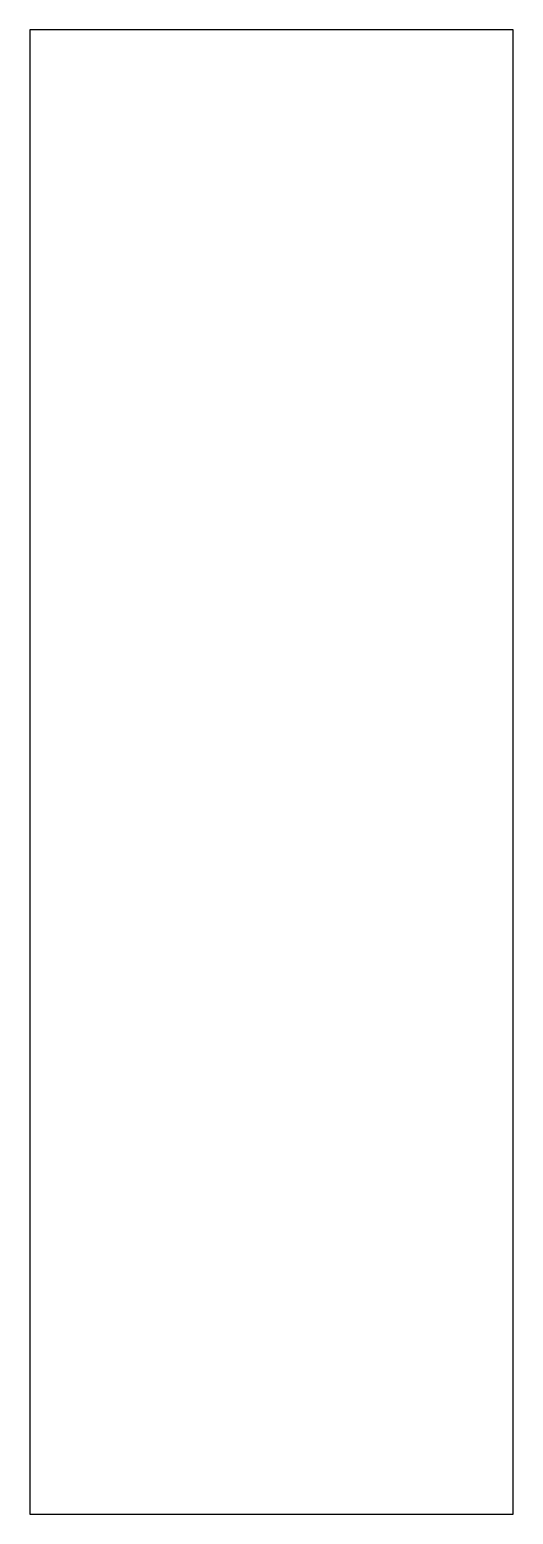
# Model space of a CAD drawing. Header units: millimetres. Extents: x 38.2 to 64.5, y 139.2 to 220.
import ezdxf

# ---------------------------------------------------------------- set-up
doc = ezdxf.new("R2010")
doc.units = ezdxf.units.MM
doc.layers.add('CUT', color=7, linetype='Continuous')

msp = doc.modelspace()

# ---------------------------------------------------------------- linework, layer by layer
at = {"layer": 'CUT'}
for p, q in [((64.55, 220, -2), (38.25, 220, -2)), ((38.25, 220, -2), (38.25, 139.2, -2)), ((64.55, 139.2, -2), (64.55, 220, -2)), ((38.25, 139.2, -2), (64.55, 139.2, -2))]:
    msp.add_line(p, q, dxfattribs=at)

doc.saveas('drawing.dxf')
